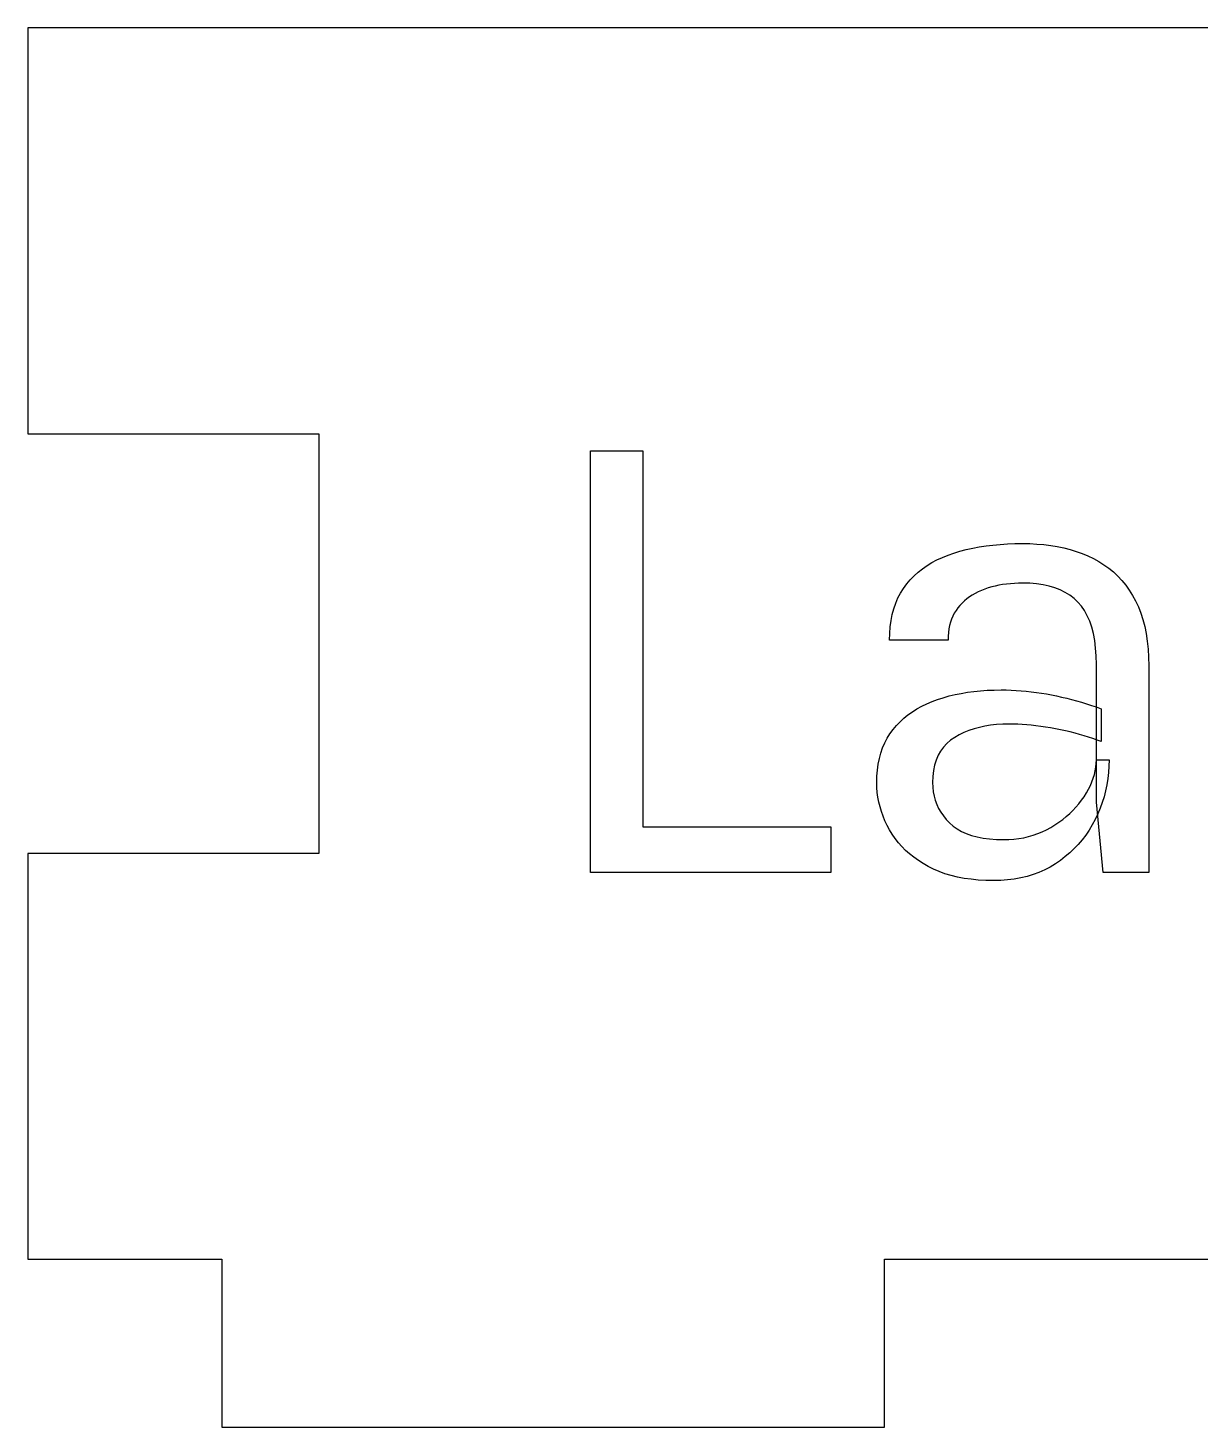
# Model space of a CAD drawing. Header units: millimetres. Extents: x 0 to 142, y 0 to 137.
# Drawn here: x 89 to 109.95, y 84 to 109 of the extents above; entities that cross this region are included whole.
import ezdxf

# ---------------------------------------------------------------- set-up
doc = ezdxf.new("R2010")
doc.units = ezdxf.units.MM
doc.layers.get('0').update_dxf_attribs({"linetype": 'CONTINUOUS'})

msp = doc.modelspace()

# ---------------------------------------------------------------- linework, layer by layer
for p, q in [((94.196, 109), (89, 109)), ((89, 109), (89, 101.75)), ((136.921, 109), (94.196, 109)), ((89, 101.75), (94.196, 101.75)), ((94.196, 101.75), (94.196, 94.25)), ((99.053, 101.444), (99.989, 101.444)), ((99.053, 93.908), (99.053, 101.444)), ((99.053, 101.444), (99.053, 101.444)), ((99.989, 101.444), (99.989, 94.724)), ((106.123, 99.745), (106.247, 99.761)), ((106.247, 99.761), (106.374, 99.773)), ((106.374, 99.773), (106.505, 99.781)), ((106.505, 99.781), (106.638, 99.786)), ((106.638, 99.786), (106.775, 99.788)), ((106.775, 99.788), (106.775, 99.788)), ((106.775, 99.788), (106.905, 99.786)), ((106.905, 99.786), (107.033, 99.779)), ((107.033, 99.779), (107.157, 99.768)), ((107.157, 99.768), (107.279, 99.752)), ((107.279, 99.752), (107.397, 99.733)), ((105.246, 99.495), (105.342, 99.54)), ((105.342, 99.54), (105.443, 99.581)), ((105.443, 99.581), (105.548, 99.617)), ((105.548, 99.617), (105.657, 99.649)), ((105.657, 99.649), (105.769, 99.679)), ((105.769, 99.679), (105.884, 99.704)), ((105.884, 99.704), (106.002, 99.726)), ((106.002, 99.726), (106.123, 99.745)), ((107.397, 99.733), (107.513, 99.708)), ((107.513, 99.708), (107.625, 99.679)), ((107.625, 99.679), (107.735, 99.646)), ((107.735, 99.646), (107.841, 99.608)), ((107.841, 99.608), (107.945, 99.566)), ((107.945, 99.566), (108.044, 99.519)), ((108.044, 99.519), (108.14, 99.467)), ((104.836, 99.209), (104.909, 99.275)), ((104.909, 99.275), (104.986, 99.336)), ((104.986, 99.336), (105.068, 99.394)), ((105.068, 99.394), (105.155, 99.447)), ((105.155, 99.447), (105.246, 99.495)), ((108.14, 99.467), (108.231, 99.409)), ((108.231, 99.409), (108.317, 99.347)), ((108.317, 99.347), (108.399, 99.279)), ((108.399, 99.279), (108.477, 99.206)), ((104.646, 98.986), (104.705, 99.065)), ((104.705, 99.065), (104.768, 99.139)), ((104.768, 99.139), (104.836, 99.209)), ((106.224, 99.011), (106.161, 98.993)), ((106.288, 99.027), (106.224, 99.011)), ((106.353, 99.041), (106.288, 99.027)), ((106.42, 99.053), (106.353, 99.041)), ((106.488, 99.063), (106.42, 99.053)), ((106.558, 99.07), (106.488, 99.063)), ((106.629, 99.076), (106.558, 99.07)), ((106.701, 99.079), (106.629, 99.076)), ((106.775, 99.08), (106.701, 99.079)), ((106.903, 99.077), (106.775, 99.08)), ((106.775, 99.08), (106.775, 99.08)), ((107.025, 99.066), (106.903, 99.077)), ((107.141, 99.049), (107.025, 99.066)), ((107.25, 99.026), (107.141, 99.049)), ((107.352, 98.995), (107.25, 99.026)), ((108.477, 99.206), (108.55, 99.127)), ((108.55, 99.127), (108.619, 99.044)), ((108.619, 99.044), (108.683, 98.955)), ((104.509, 98.721), (104.549, 98.815)), ((104.549, 98.815), (104.594, 98.903)), ((104.594, 98.903), (104.646, 98.986)), ((105.737, 98.763), (105.695, 98.724)), ((105.781, 98.8), (105.737, 98.763)), ((105.828, 98.835), (105.781, 98.8)), ((105.877, 98.867), (105.828, 98.835)), ((105.929, 98.897), (105.877, 98.867)), ((105.983, 98.924), (105.929, 98.897)), ((106.04, 98.949), (105.983, 98.924)), ((106.1, 98.972), (106.04, 98.949)), ((106.161, 98.993), (106.1, 98.972)), ((107.448, 98.958), (107.352, 98.995)), ((107.537, 98.914), (107.448, 98.958)), ((107.619, 98.863), (107.537, 98.914)), ((107.695, 98.805), (107.619, 98.863)), ((107.765, 98.741), (107.695, 98.805)), ((108.683, 98.955), (108.743, 98.861)), ((108.743, 98.861), (108.797, 98.761)), ((108.797, 98.761), (108.846, 98.656)), ((104.426, 98.413), (104.448, 98.52)), ((104.448, 98.52), (104.475, 98.623)), ((104.475, 98.623), (104.509, 98.721)), ((105.556, 98.544), (105.529, 98.492)), ((105.586, 98.593), (105.556, 98.544)), ((105.62, 98.639), (105.586, 98.593)), ((105.656, 98.683), (105.62, 98.639)), ((105.695, 98.724), (105.656, 98.683)), ((107.827, 98.669), (107.765, 98.741)), ((107.883, 98.588), (107.827, 98.669)), ((107.933, 98.498), (107.883, 98.588)), ((108.846, 98.656), (108.889, 98.545)), ((108.889, 98.545), (108.927, 98.428)), ((104.402, 98.182), (104.411, 98.3)), ((104.411, 98.3), (104.426, 98.413)), ((105.459, 98.261), (105.45, 98.196)), ((105.471, 98.323), (105.459, 98.261)), ((105.487, 98.382), (105.471, 98.323)), ((105.506, 98.438), (105.487, 98.382)), ((105.529, 98.492), (105.506, 98.438)), ((107.976, 98.4), (107.933, 98.498)), ((108.012, 98.293), (107.976, 98.4)), ((108.042, 98.178), (108.012, 98.293)), ((108.927, 98.428), (108.959, 98.305)), ((108.959, 98.305), (108.985, 98.177)), ((104.399, 98.06), (104.402, 98.182)), ((105.443, 98.06), (104.399, 98.06)), ((105.444, 98.13), (105.443, 98.06)), ((105.443, 98.06), (105.443, 98.06)), ((105.45, 98.196), (105.444, 98.13)), ((108.065, 98.053), (108.042, 98.178)), ((108.081, 97.92), (108.065, 98.053)), ((108.985, 98.177), (109.005, 98.042)), ((109.005, 98.042), (109.019, 97.902)), ((108.091, 97.778), (108.081, 97.92)), ((108.095, 97.628), (108.091, 97.778)), ((109.019, 97.902), (109.028, 97.756)), ((109.028, 97.756), (109.031, 97.604)), ((108.095, 95.168), (108.095, 97.628)), ((109.031, 97.604), (109.031, 97.604)), ((109.031, 97.604), (109.031, 93.908)), ((105.158, 96.965), (105.257, 97.001)), ((105.257, 97.001), (105.359, 97.033)), ((105.359, 97.033), (105.463, 97.063)), ((105.463, 97.063), (105.57, 97.088)), ((105.57, 97.088), (105.68, 97.11)), ((105.68, 97.11), (105.792, 97.129)), ((105.792, 97.129), (105.907, 97.145)), ((105.907, 97.145), (106.024, 97.157)), ((106.024, 97.157), (106.144, 97.165)), ((106.144, 97.165), (106.266, 97.17)), ((106.266, 97.17), (106.391, 97.172)), ((106.391, 97.172), (106.391, 97.172)), ((106.391, 97.172), (106.481, 97.171)), ((106.481, 97.171), (106.571, 97.168)), ((106.571, 97.168), (106.661, 97.164)), ((106.661, 97.164), (106.751, 97.158)), ((106.751, 97.158), (106.841, 97.15)), ((106.841, 97.15), (106.932, 97.14)), ((106.932, 97.14), (107.022, 97.128)), ((107.022, 97.128), (107.113, 97.114)), ((107.113, 97.114), (107.203, 97.099)), ((107.203, 97.099), (107.294, 97.082)), ((107.294, 97.082), (107.384, 97.063)), ((107.384, 97.063), (107.474, 97.043)), ((107.474, 97.043), (107.564, 97.022)), ((107.564, 97.022), (107.653, 96.999)), ((104.728, 96.726), (104.806, 96.781)), ((104.806, 96.781), (104.887, 96.833)), ((104.887, 96.833), (104.973, 96.881)), ((104.973, 96.881), (105.064, 96.925)), ((105.064, 96.925), (105.158, 96.965)), ((107.653, 96.999), (107.741, 96.975)), ((107.741, 96.975), (107.83, 96.95)), ((107.83, 96.95), (107.918, 96.924)), ((107.918, 96.924), (108.005, 96.896)), ((108.005, 96.896), (108.092, 96.867)), ((108.092, 96.867), (108.179, 96.836)), ((108.179, 96.836), (108.179, 96.836)), ((108.179, 96.836), (108.179, 96.248)), ((104.462, 96.464), (104.522, 96.535)), ((104.522, 96.535), (104.587, 96.603)), ((104.587, 96.603), (104.655, 96.666)), ((104.655, 96.666), (104.728, 96.726)), ((106.004, 96.501), (105.908, 96.475)), ((106.103, 96.522), (106.004, 96.501)), ((106.205, 96.539), (106.103, 96.522)), ((106.311, 96.551), (106.205, 96.539)), ((106.421, 96.558), (106.311, 96.551)), ((106.535, 96.56), (106.421, 96.558)), ((106.611, 96.559), (106.535, 96.56)), ((106.535, 96.56), (106.535, 96.56)), ((106.689, 96.557), (106.611, 96.559)), ((106.768, 96.552), (106.689, 96.557)), ((106.849, 96.547), (106.768, 96.552)), ((106.931, 96.539), (106.849, 96.547)), ((107.015, 96.53), (106.931, 96.539)), ((107.101, 96.519), (107.015, 96.53)), ((107.187, 96.506), (107.101, 96.519)), ((107.276, 96.492), (107.187, 96.506)), ((104.313, 96.225), (104.357, 96.309)), ((104.357, 96.309), (104.406, 96.389)), ((104.406, 96.389), (104.462, 96.464)), ((105.487, 96.272), (105.42, 96.215)), ((105.563, 96.323), (105.487, 96.272)), ((105.644, 96.368), (105.563, 96.323)), ((105.728, 96.408), (105.644, 96.368)), ((105.816, 96.444), (105.728, 96.408)), ((105.908, 96.475), (105.816, 96.444)), ((107.366, 96.476), (107.276, 96.492)), ((107.455, 96.459), (107.366, 96.476)), ((107.543, 96.44), (107.455, 96.459)), ((107.629, 96.42), (107.543, 96.44)), ((107.713, 96.399), (107.629, 96.42)), ((107.795, 96.377), (107.713, 96.399)), ((107.876, 96.354), (107.795, 96.377)), ((107.954, 96.329), (107.876, 96.354)), ((108.031, 96.303), (107.954, 96.329)), ((108.106, 96.276), (108.031, 96.303)), ((108.179, 96.248), (108.106, 96.276)), ((104.217, 95.947), (104.243, 96.044)), ((104.243, 96.044), (104.275, 96.137)), ((104.275, 96.137), (104.313, 96.225)), ((105.266, 96.003), (105.23, 95.919)), ((105.309, 96.08), (105.266, 96.003)), ((105.361, 96.151), (105.309, 96.08)), ((105.42, 96.215), (105.361, 96.151)), ((104.182, 95.74), (104.197, 95.846)), ((104.197, 95.846), (104.217, 95.947)), ((105.202, 95.828), (105.182, 95.731)), ((105.23, 95.919), (105.202, 95.828)), ((108.075, 95.726), (108.086, 95.792)), ((108.086, 95.792), (108.092, 95.858)), ((108.092, 95.858), (108.095, 95.924)), ((108.095, 95.924), (108.095, 95.924)), ((108.095, 95.924), (108.323, 95.924)), ((108.32, 95.81), (108.313, 95.697)), ((108.323, 95.924), (108.32, 95.81)), ((104.171, 95.516), (104.174, 95.63)), ((104.173, 95.428), (104.171, 95.516)), ((104.171, 95.516), (104.171, 95.516)), ((104.174, 95.63), (104.182, 95.74)), ((105.171, 95.627), (105.167, 95.516)), ((105.167, 95.516), (105.167, 95.516)), ((105.167, 95.516), (105.17, 95.433)), ((105.182, 95.731), (105.171, 95.627)), ((107.987, 95.462), (108.016, 95.528)), ((108.016, 95.528), (108.04, 95.594)), ((108.04, 95.594), (108.06, 95.66)), ((108.06, 95.66), (108.075, 95.726)), ((108.3, 95.586), (108.283, 95.477)), ((108.313, 95.697), (108.3, 95.586)), ((104.18, 95.34), (104.173, 95.428)), ((104.191, 95.253), (104.18, 95.34)), ((104.207, 95.168), (104.191, 95.253)), ((105.17, 95.433), (105.179, 95.353)), ((105.179, 95.353), (105.194, 95.275)), ((105.194, 95.275), (105.215, 95.199)), ((107.83, 95.199), (107.876, 95.264)), ((107.876, 95.264), (107.917, 95.33)), ((107.917, 95.33), (107.954, 95.396)), ((107.954, 95.396), (107.987, 95.462)), ((108.233, 95.263), (108.201, 95.159)), ((108.26, 95.369), (108.233, 95.263)), ((108.283, 95.477), (108.26, 95.369)), ((104.228, 95.082), (104.207, 95.168)), ((104.253, 94.998), (104.228, 95.082)), ((105.215, 95.199), (105.242, 95.126)), ((105.242, 95.126), (105.276, 95.055)), ((105.276, 95.055), (105.315, 94.987)), ((107.618, 94.962), (107.675, 95.018)), ((107.675, 95.018), (107.73, 95.076)), ((107.73, 95.076), (107.782, 95.136)), ((107.782, 95.136), (107.83, 95.199)), ((108.215, 93.908), (108.095, 95.168)), ((108.163, 95.056), (108.121, 94.955)), ((108.201, 95.159), (108.163, 95.056)), ((104.282, 94.915), (104.253, 94.998)), ((104.317, 94.832), (104.282, 94.915)), ((104.355, 94.751), (104.317, 94.832)), ((104.399, 94.67), (104.355, 94.751)), ((105.315, 94.987), (105.361, 94.921)), ((105.361, 94.921), (105.412, 94.857)), ((105.412, 94.857), (105.47, 94.796)), ((105.47, 94.796), (105.534, 94.739)), ((107.282, 94.715), (107.355, 94.76)), ((107.355, 94.76), (107.425, 94.807)), ((107.425, 94.807), (107.493, 94.856)), ((107.493, 94.856), (107.557, 94.908)), ((107.557, 94.908), (107.618, 94.962)), ((108.022, 94.76), (107.965, 94.667)), ((108.074, 94.856), (108.022, 94.76)), ((108.121, 94.955), (108.074, 94.856)), ((99.989, 94.724), (103.349, 94.724)), ((103.349, 94.724), (103.349, 93.908)), ((104.447, 94.591), (104.399, 94.67)), ((104.499, 94.515), (104.447, 94.591)), ((104.556, 94.442), (104.499, 94.515)), ((105.534, 94.739), (105.605, 94.688)), ((105.605, 94.688), (105.684, 94.643)), ((105.684, 94.643), (105.77, 94.604)), ((105.77, 94.604), (105.863, 94.571)), ((105.863, 94.571), (105.964, 94.544)), ((105.964, 94.544), (106.072, 94.523)), ((106.072, 94.523), (106.187, 94.508)), ((106.187, 94.508), (106.309, 94.499)), ((106.531, 94.498), (106.622, 94.505)), ((106.622, 94.505), (106.711, 94.516)), ((106.711, 94.516), (106.798, 94.531)), ((106.798, 94.531), (106.883, 94.551)), ((106.883, 94.551), (106.967, 94.575)), ((106.967, 94.575), (107.048, 94.603)), ((107.048, 94.603), (107.128, 94.636)), ((107.128, 94.636), (107.206, 94.673)), ((107.206, 94.673), (107.282, 94.715)), ((107.905, 94.578), (107.84, 94.493)), ((107.965, 94.667), (107.905, 94.578)), ((94.196, 94.25), (89, 94.25)), ((89, 94.25), (89, 87)), ((104.618, 94.372), (104.556, 94.442)), ((104.685, 94.305), (104.618, 94.372)), ((104.756, 94.242), (104.685, 94.305)), ((106.309, 94.499), (106.439, 94.496)), ((106.439, 94.496), (106.531, 94.498)), ((106.439, 94.496), (106.439, 94.496)), ((107.621, 94.261), (107.539, 94.192)), ((107.698, 94.335), (107.621, 94.261)), ((107.771, 94.412), (107.698, 94.335)), ((107.84, 94.493), (107.771, 94.412)), ((104.832, 94.181), (104.756, 94.242)), ((104.913, 94.123), (104.832, 94.181)), ((104.999, 94.068), (104.913, 94.123)), ((105.089, 94.016), (104.999, 94.068)), ((105.183, 93.968), (105.089, 94.016)), ((107.268, 94.007), (107.171, 93.956)), ((107.363, 94.064), (107.268, 94.007)), ((107.453, 94.126), (107.363, 94.064)), ((107.539, 94.192), (107.453, 94.126)), ((103.349, 93.908), (99.053, 93.908)), ((105.283, 93.925), (105.183, 93.968)), ((105.388, 93.887), (105.283, 93.925)), ((105.498, 93.855), (105.388, 93.887)), ((105.612, 93.827), (105.498, 93.855)), ((105.732, 93.804), (105.612, 93.827)), ((105.856, 93.787), (105.732, 93.804)), ((105.985, 93.774), (105.856, 93.787)), ((106.119, 93.767), (105.985, 93.774)), ((106.259, 93.764), (106.119, 93.767)), ((106.385, 93.767), (106.259, 93.764)), ((106.259, 93.764), (106.259, 93.764)), ((106.259, 93.764), (106.259, 93.764)), ((106.508, 93.776), (106.385, 93.767)), ((106.628, 93.791), (106.508, 93.776)), ((106.743, 93.812), (106.628, 93.791)), ((106.856, 93.839), (106.743, 93.812)), ((106.964, 93.872), (106.856, 93.839)), ((107.069, 93.911), (106.964, 93.872)), ((107.171, 93.956), (107.069, 93.911)), ((109.031, 93.908), (108.215, 93.908)), ((109.031, 93.908), (109.031, 93.908)), ((89, 87), (92.465, 87)), ((92.465, 87), (92.465, 84)), ((104.309, 84), (104.309, 87)), ((104.309, 87), (111.809, 87)), ((92.465, 84), (104.309, 84))]:
    msp.add_line(p, q)

doc.saveas('drawing.dxf')
